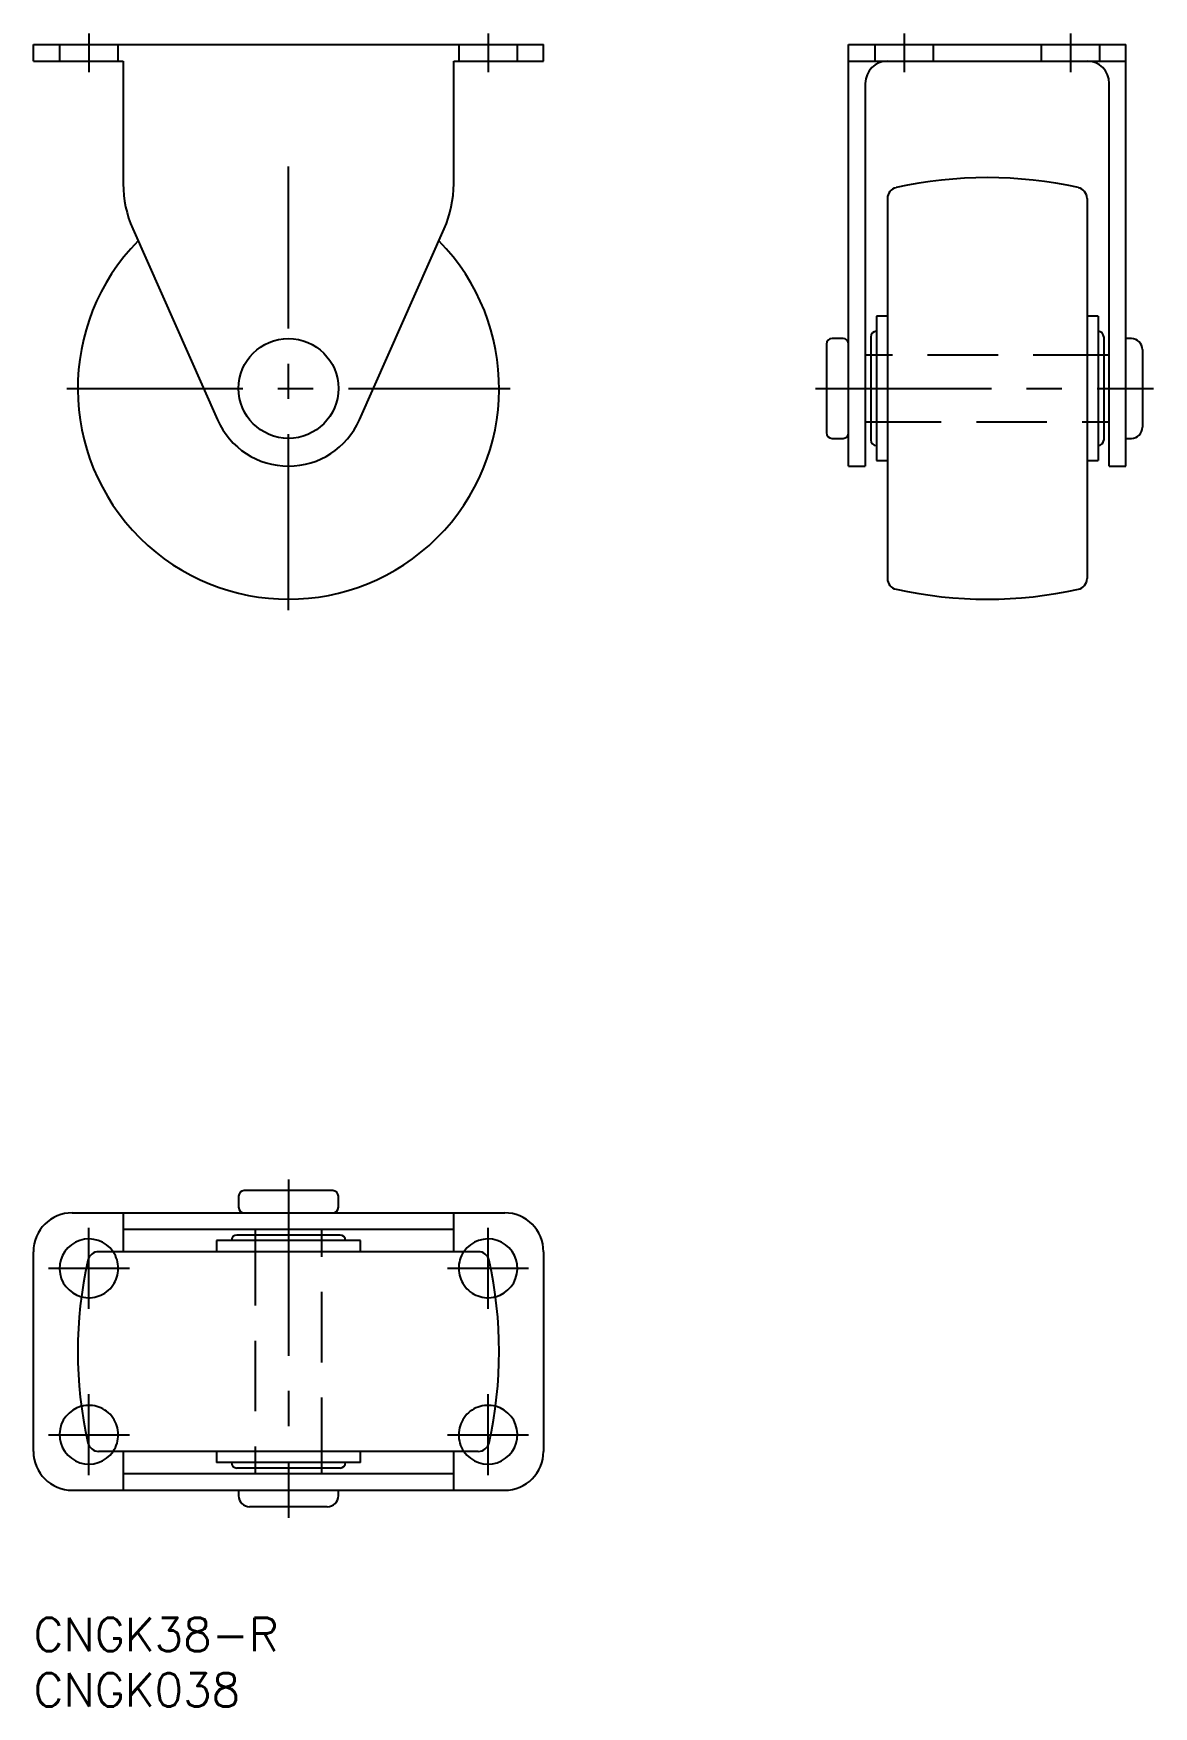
# Model space of a CAD drawing. Extents: x 0 to 101, y -8 to 143.
import ezdxf

# ---------------------------------------------------------------- set-up
doc = ezdxf.new("R2010")
doc.units = 0
doc.header["$LTSCALE"] = 0.5
doc.linetypes.add('CENTER', pattern=[50.8, 31.75, -6.35, 6.35, -6.35])
doc.linetypes.add('DASHED', pattern=[19.05, 12.7, -6.35])
for name, color, linetype in [('MSM_CENTER', 1, 'CENTER'), ('MSM_CONTINUOUS', 7, 'CONTINUOUS'), ('MSM_DASHED', 4, 'DASHED'), ('MSM_PART_NUMBER', 7, 'CONTINUOUS')]:
    doc.layers.add(name, color=color, linetype=linetype)
doc.styles.get("Standard").update_dxf_attribs({"font": 'txt.shx', "height": 3, "bigfont": 'bigfont.shx'})

# ---------------------------------------------------------------- blocks, each defined once
blk = doc.blocks.new('*U21')
at = {"layer": 'MSM_PART_NUMBER'}
blk.add_text('CNGK38-R', height=3, dxfattribs=at).set_placement((0, -3))
blk = doc.blocks.new('*U22')
at = {"layer": 'MSM_PART_NUMBER'}
blk.add_text('CNGK038', height=3, dxfattribs=at).set_placement((0, -8))

msp = doc.modelspace()

# ---------------------------------------------------------------- linework, layer by layer
at = {"layer": 'MSM_CENTER'}
for p, q in [((5, 142.81), (5, 139.31)), ((41, 142.81), (41, 139.31)), ((78.52, 142.81), (78.52, 139.31)), ((93.52, 142.81), (93.52, 139.31)), ((23, 90.81), (23, 130.81)), ((3, 110.81), (43, 110.81)), ((70.52, 110.81), (101.02, 110.81)), ((23, 39.5), (23, 9)), ((5, 27.85), (5, 35.15)), ((41, 27.85), (41, 35.15)), ((1.35, 31.5), (8.65, 31.5)), ((37.35, 31.5), (44.65, 31.5)), ((5, 12.85), (5, 20.15)), ((41, 12.85), (41, 20.15)), ((1.35, 16.5), (8.65, 16.5)), ((37.35, 16.5), (44.65, 16.5))]:
    msp.add_line(p, q, dxfattribs=at)
at = {"layer": 'MSM_CONTINUOUS'}
for p, q in [((0, 140.31), (0, 141.81)), ((0, 141.81), (46, 141.81)), ((46, 140.31), (46, 141.81)), ((73.52, 141.81), (98.52, 141.81)), ((73.52, 103.81), (73.52, 141.81)), ((98.52, 103.81), (98.52, 141.81)), ((0, 140.31), (8.1, 140.31)), ((8.1, 140.31), (8.1, 129.25)), ((37.9, 140.31), (46, 140.31)), ((37.9, 129.25), (37.9, 140.31)), ((73.52, 140.31), (98.52, 140.31)), ((75.02, 138.31), (75.02, 103.81)), ((97.02, 103.81), (97.02, 138.31)), ((77.02, 127.93), (77.02, 93.68)), ((95.02, 127.93), (95.02, 93.68)), ((8.96, 125.19), (16.6, 107.97)), ((29.4, 107.97), (37.04, 125.19)), ((76.02, 117.31), (76.02, 104.31)), ((77.02, 117.31), (76.02, 117.31)), ((96.02, 117.31), (95.02, 117.31)), ((96.02, 117.31), (96.02, 104.31)), ((71.52, 114.81), (71.52, 106.81)), ((73.02, 115.31), (72.02, 115.31)), ((75.52, 115.46), (75.52, 106.16)), ((96.52, 115.46), (96.52, 106.16)), ((99.02, 115.31), (98.52, 115.31)), ((75.52, 113.81), (75.02, 113.81)), ((97.02, 113.81), (96.52, 113.81)), ((100.02, 114.31), (100.02, 107.31)), ((75.02, 107.81), (75.52, 107.81)), ((96.52, 107.81), (97.02, 107.81)), ((72.02, 106.31), (73.02, 106.31)), ((98.52, 106.31), (99.02, 106.31)), ((76.02, 104.31), (77.02, 104.31)), ((95.02, 104.31), (96.02, 104.31)), ((73.52, 103.81), (75.02, 103.81)), ((97.02, 103.81), (98.52, 103.81)), ((18.5, 38), (18.5, 37)), ((27, 38.5), (19, 38.5)), ((27.5, 37), (27.5, 38)), ((3.5, 36.5), (42.5, 36.5)), ((8.1, 36.5), (8.1, 33)), ((37.9, 33), (37.9, 36.5)), ((37.9, 35), (8.1, 35)), ((20, 35), (20, 34.5)), ((26, 34.5), (26, 35)), ((29.5, 34), (16.5, 34)), ((16.5, 34), (16.5, 33)), ((27.65, 34.5), (18.35, 34.5)), ((29.5, 33), (29.5, 34)), ((0, 15), (0, 33)), ((40.12, 33), (5.88, 33)), ((46, 33), (46, 15)), ((40.12, 15), (5.88, 15)), ((8.1, 15), (8.1, 11.5)), ((16.5, 15), (16.5, 14)), ((29.5, 14), (16.5, 14)), ((29.5, 14), (29.5, 15)), ((37.9, 11.5), (37.9, 15)), ((8.1, 13), (37.9, 13)), ((27.65, 13.5), (18.35, 13.5)), ((20, 13.5), (20, 13)), ((26, 13), (26, 13.5)), ((3.5, 11.5), (42.5, 11.5)), ((18.5, 11.5), (18.5, 11)), ((27.5, 11), (27.5, 11.5)), ((26.5, 10), (19.5, 10))]:
    msp.add_line(p, q, dxfattribs=at)
msp.add_circle((23, 110.81), 4.5, dxfattribs=at)
for centre, radius, start, end in [((77.02, 138.31), 2, 90, 180), ((95.02, 138.31), 2, 0, 90), ((86.02, 91.81), 38, 77.5131, 102.4869), ((18.1, 129.25), 10, 180, 203.928), ((27.9, 129.25), 10, 336.072, 0), ((78.02, 127.93), 1, 102.4869, 180), ((94.02, 127.93), 1, 0, 77.5131), ((23, 110.81), 19, 135.5463, 44.4537), ((72.02, 114.81), 0.5, 90, 180), ((73.02, 114.81), 0.5, 0, 90), ((76.02, 115.46), 0.5, 90, 180), ((96.02, 115.46), 0.5, 0, 90), ((99.02, 114.31), 1, 0, 90), ((23, 110.81), 7, 203.928, 336.072), ((99.02, 107.31), 1, 270, 0), ((72.02, 106.81), 0.5, 180, 270), ((73.02, 106.81), 0.5, 270, 0), ((76.02, 106.16), 0.5, 180, 270), ((96.02, 106.16), 0.5, 270, 0), ((78.02, 93.68), 1, 180, 257.5131), ((94.02, 93.68), 1, 282.4869, 0), ((86.02, 129.81), 38, 257.5131, 282.4869), ((19, 38), 0.5, 90, 180), ((27, 38), 0.5, 0, 90), ((3.5, 33), 3.5, 90, 180), ((19, 37), 0.5, 180, 270), ((27, 37), 0.5, 270, 0), ((42.5, 33), 3.5, 0.0001, 90), ((5, 31.5), 2.65, 34.4744, 255.1811), ((18.35, 34), 0.5, 90, 180), ((27.65, 34), 0.5, 0, 90), ((41, 31.5), 2.65, 284.8189, 145.5256), ((42, 24), 38, 167.5131, 192.4869), ((5.88, 32), 1, 90, 167.5131), ((40.12, 32), 1, 12.4869, 90), ((4, 24), 38, 347.5131, 12.4869), ((5, 16.5), 2.65, 104.8189, 325.5256), ((41, 16.5), 2.65, 214.4744, 75.1811), ((5.88, 16), 1, 192.4869, 270), ((40.12, 16), 1, 270, 347.5131), ((3.5, 15), 3.5, 180, 270), ((18.35, 14), 0.5, 180, 270), ((27.65, 14), 0.5, 270, 0), ((42.5, 15), 3.5, 270, 0), ((19.5, 11), 1, 180, 270), ((26.5, 11), 1, 270, 0)]:
    msp.add_arc(centre, radius, start, end, dxfattribs=at)
at = {"layer": 'MSM_DASHED'}
for p, q in [((2.35, 141.81), (2.35, 140.31)), ((7.65, 140.31), (7.65, 141.81)), ((38.35, 141.81), (38.35, 140.31)), ((43.65, 140.31), (43.65, 141.81)), ((75.87, 141.81), (75.87, 140.31)), ((81.17, 140.31), (81.17, 141.81)), ((90.87, 141.81), (90.87, 140.31)), ((96.17, 140.31), (96.17, 141.81)), ((96.52, 113.81), (75.52, 113.81)), ((96.52, 113.81), (75.52, 113.81)), ((75.52, 107.81), (96.52, 107.81)), ((75.52, 107.81), (96.52, 107.81)), ((20, 34.5), (20, 13.5)), ((20, 34.5), (20, 13.5)), ((26, 13.5), (26, 34.5)), ((26, 13.5), (26, 34.5))]:
    msp.add_line(p, q, dxfattribs=at)
for centre, start, end in [((5, 31.5), 255.1811, 34.4744), ((41, 31.5), 145.5256, 284.8189), ((5, 16.5), 325.5256, 104.8189), ((41, 16.5), 75.1811, 214.4744)]:
    msp.add_arc(centre, 2.65, start, end, dxfattribs=at)

# ---------------------------------------------------------------- block references
at = {"layer": 'MSM_CONTINUOUS'}
for name in ['*U21', '*U22']:
    msp.add_blockref(name, (0, 0), dxfattribs=at)

doc.saveas('drawing.dxf')
